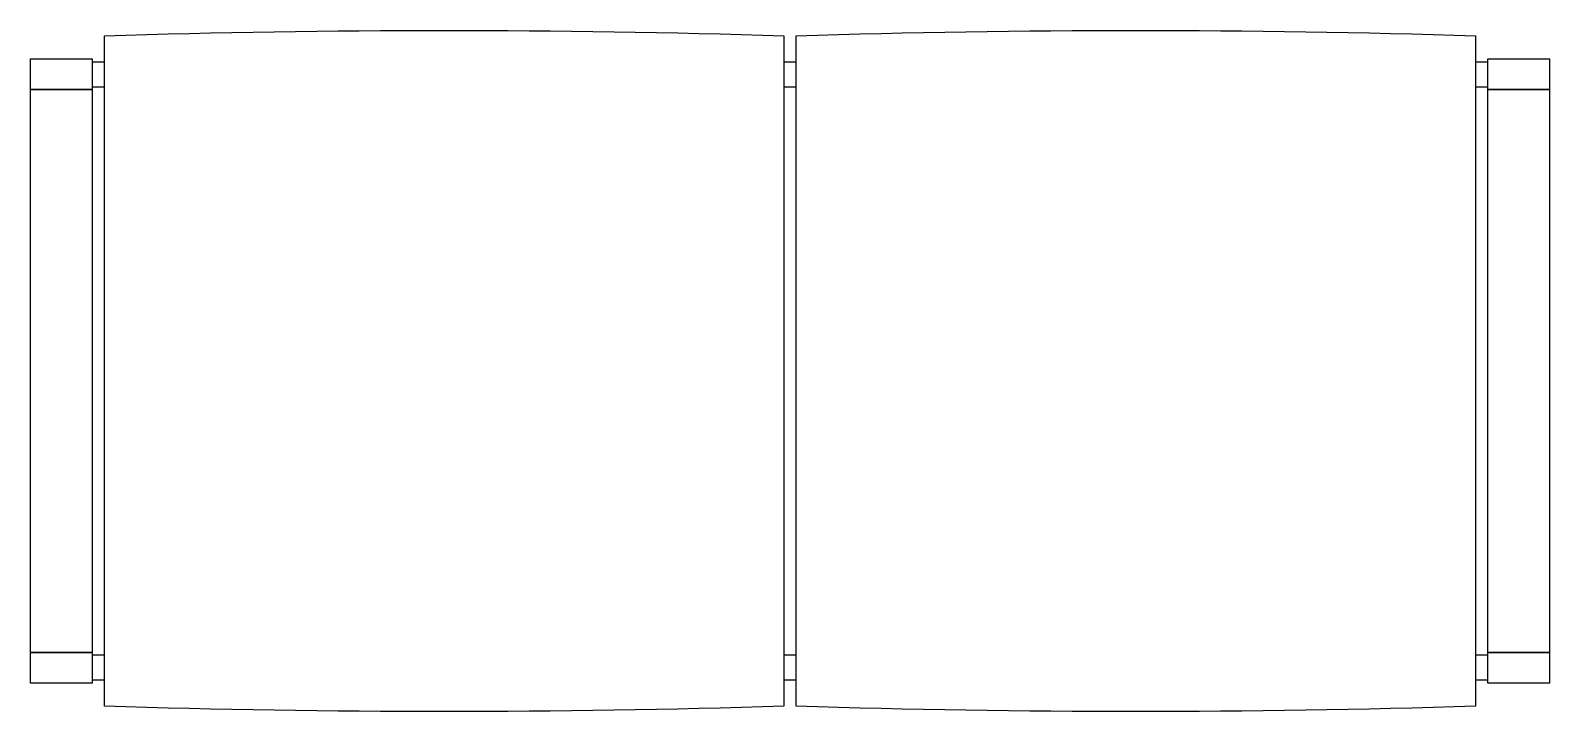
# Model space of a CAD drawing. Header units: millimetres. Extents: x -615 to 615, y -276 to 276.
import ezdxf

# ---------------------------------------------------------------- set-up
doc = ezdxf.new("R2010")
doc.units = ezdxf.units.MM
doc.header["$LTSCALE"] = 0.001

msp = doc.modelspace()

# ---------------------------------------------------------------- linework, layer by layer
for points in [[(-555, 271.5, -0.015636), (-5, 271.5), (-5, -271.5, -0.015636), (-555, -271.5), (-555, 271.5)], [(5, 271.5, -0.015636), (555, 271.5), (555, -271.5, -0.015636), (5, -271.5), (5, 271.5)]]:
    msp.add_lwpolyline(points, format="xyb")
for points in [[(-615, 252.7), (-565, 252.7), (-565, 227.8), (-615, 227.8), (-615, 252.7)], [(-565, 230), (-555, 230), (-555, 250), (-565, 250), (-565, 230)], [(-5, 230), (5, 230), (5, 250), (-5, 250), (-5, 230)], [(555, 230), (565, 230), (565, 250), (555, 250), (555, 230)], [(565, 252.7), (615, 252.7), (615, 227.8), (565, 227.8), (565, 252.7)], [(-615, 227.8), (-565, 227.8), (-565, -227.8), (-615, -227.8), (-615, 227.8)], [(565, 227.8), (615, 227.8), (615, -227.8), (565, -227.8), (565, 227.8)], [(-615, -227.8), (-565, -227.8), (-565, -252.7), (-615, -252.7), (-615, -227.8)], [(-565, -250), (-555, -250), (-555, -230), (-565, -230), (-565, -250)], [(-5, -250), (5, -250), (5, -230), (-5, -230), (-5, -250)], [(555, -250), (565, -250), (565, -230), (555, -230), (555, -250)], [(565, -227.8), (615, -227.8), (615, -252.7), (565, -252.7), (565, -227.8)]]:
    msp.add_lwpolyline(points)

doc.saveas('drawing.dxf')
